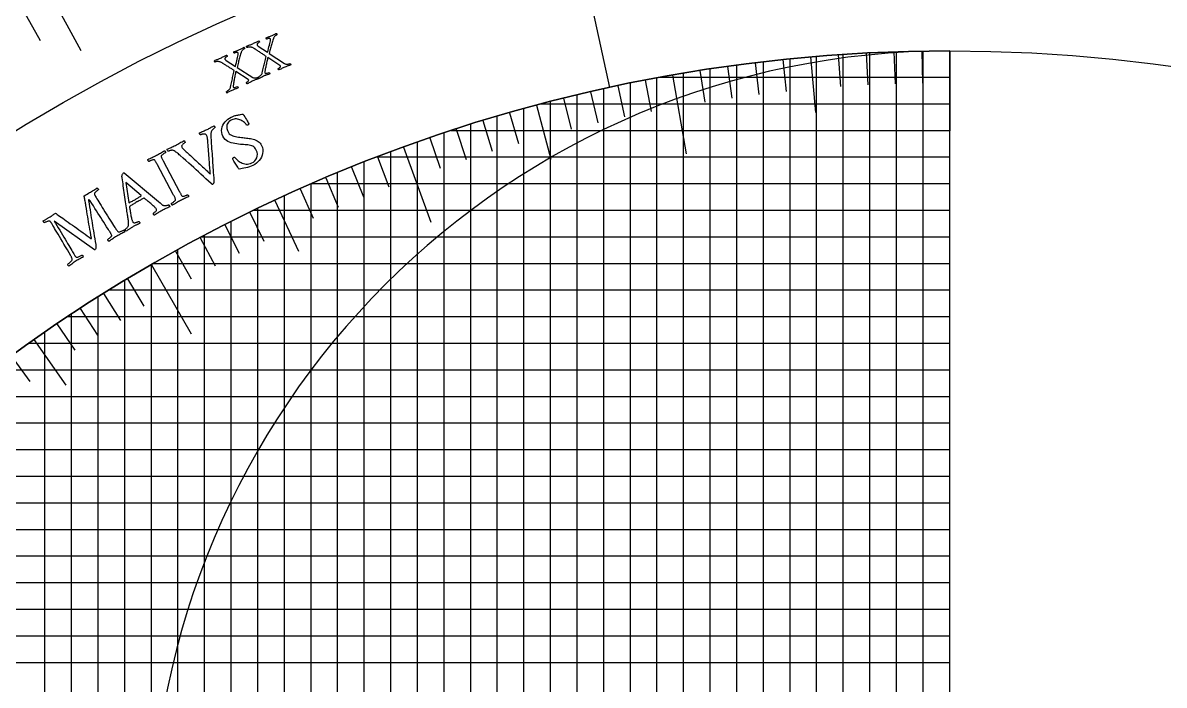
# Model space of a CAD drawing. Header units: millimetres. Extents: x -93 to 93, y -93 to 104.
# Drawn here: x -36.25 to 8.39, y 37.62 to 63.54 of the extents above; entities that cross this region are included whole.
import ezdxf

# ---------------------------------------------------------------- set-up
doc = ezdxf.new("R2010")
doc.units = ezdxf.units.MM
for name, color, linetype in [('ENGRAVE', 7, 'Continuous'), ('ENGRAVE_FINE', 8, 'Continuous'), ('TEXT', 5, 'Continuous')]:
    doc.layers.add(name, color=color, linetype=linetype)

msp = doc.modelspace()

# ---------------------------------------------------------------- linework, layer by layer
at = {"layer": 'ENGRAVE'}
for points in [[(-15.6676, 71.8491), (-13.3027, 61.0039)], [(-35.1422, 64.5971), (-33.9752, 62.452)], [(-5.4418, 62.1999), (-5.2513, 60.0229)], [(-5.2031, 0), (-5.2031, 62.2203)], [(0, -62.4375), (0, 62.4375)], [(0, 0), (0, 62.4375)], [(0, 62.4375), (0, 59.3156)], [(-10.8422, 61.4889), (-10.3001, 58.4145)], [(-10.4063, 0), (-10.4063, 61.5642)], [(-16.16, 60.31), (-15.5944, 58.1991)], [(-15.6094, 0), (-15.6094, 60.4548)], [(-21.3549, 58.6721), (-20.2871, 55.7385)], [(-20.8125, 0), (-20.8125, 58.8666)], [(0, 57.2344), (-24.9533, 57.2344)], [(-26.0156, 0), (-26.0156, 56.7594)], [(-26.3872, 56.5876), (-25.4637, 54.607)], [(-31.2188, 0), (-31.2188, 54.0725)], [(-31.2188, 54.0725), (-29.6578, 51.3688)], [(0, 52.0313), (-34.5136, 52.0313)], [(-35.8127, 51.1458), (-34.5592, 49.3557)], [(0, 46.8281), (-41.2985, 46.8281)], [(0, 41.625), (-46.5382, 41.625)]]:
    msp.add_lwpolyline(points, dxfattribs=at)
for radius in [90.65, 90.65, 88.2219, 83.7125, 83.7125, 80.1513, 73.5375, 73.5375, 69.6525, 62.4375, 62.4375]:
    msp.add_circle((0, 0), radius, dxfattribs=at)
for centre, radius, end in [((0, 0), 62.4375, 180), ((0, 31.2188), 31.2188, 270)]:
    msp.add_arc(centre, radius, 90, end, dxfattribs=at)
at = {"layer": 'ENGRAVE_FINE'}
for points in [[(-36.2169, 64.0008), (-35.5609, 62.8415)], [(-6.5265, 62.0955), (-6.396, 60.8536)], [(-6.2438, 0), (-6.2438, 62.1245)], [(-4.3554, 62.2854), (-4.2683, 61.0397)], [(-4.1625, 0), (-4.1625, 62.2986)], [(-3.2677, 62.3519), (-3.2024, 61.1049)], [(-3.1219, 0), (-3.1219, 62.3594)], [(-2.179, 62.3995), (-2.1355, 61.1515)], [(-2.0813, 0), (-2.0813, 62.4028)], [(-1.0897, 62.428), (-1.0679, 61.1794)], [(-1.0406, 0), (-1.0406, 62.4288)], [(-9.7674, 61.6688), (-9.572, 60.4354)], [(-9.3656, 0), (-9.3656, 61.7311)], [(-8.6896, 61.8299), (-8.5158, 60.5933)], [(-8.325, 0), (-8.325, 61.88)], [(-7.6092, 61.9721), (-7.457, 60.7327)], [(-7.2844, 0), (-7.2844, 62.0111)], [(-12.4875, 0), (-12.4875, 61.176)], [(-11.9136, 61.2903), (-11.6754, 60.0645)], [(-11.4469, 0), (-11.4469, 61.3792)], [(0, 61.3969), (-11.3519, 61.3969)], [(-14.5688, 0), (-14.5688, 60.714)], [(-14.0454, 60.8372), (-13.7645, 59.6205)], [(-13.5281, 0), (-13.5281, 60.9543)], [(-12.9815, 61.0731), (-12.7219, 59.8516)], [(0, 60.3563), (-15.9864, 60.3563)], [(-15.105, 60.5828), (-14.8029, 59.3712)], [(-17.6906, 0), (-17.6906, 59.8789)], [(-17.2101, 60.0188), (-16.8659, 58.8184)], [(-16.65, 0), (-16.65, 60.1766)], [(-19.2942, 59.3816), (-18.9084, 58.194)], [(-18.7313, 0), (-18.7313, 59.5616)], [(-18.255, 59.7093), (-17.8899, 58.5151)], [(-20.3277, 59.0358), (-19.9211, 57.8551)], [(-19.7719, 0), (-19.7719, 59.2243)], [(0, 59.3156), (-19.4961, 59.3156)], [(-21.8531, 0), (-21.8531, 58.4883)], [(-22.8938, 0), (-22.8938, 58.0889)], [(0, 58.275), (-22.4157, 58.275)], [(-22.3756, 58.2904), (-21.9281, 57.1246)], [(-23.9344, 0), (-23.9344, 57.6679)], [(-23.3895, 57.891), (-22.9217, 56.7332)], [(-24.975, 0), (-24.975, 57.2249)], [(-24.3963, 57.474), (-23.9083, 56.3245)], [(-25.3956, 57.0395), (-24.8877, 55.8987)], [(-27.0563, 0), (-27.0563, 56.2708)], [(-27.3708, 56.1185), (-26.8234, 54.9961)], [(0, 56.1938), (-27.2159, 56.1938)], [(-28.346, 55.6322), (-27.7791, 54.5196)], [(-28.0969, 0), (-28.0969, 55.7585)], [(-29.3126, 55.129), (-28.7264, 54.0265)], [(0, 55.1531), (-29.2673, 55.1531)], [(-29.1375, 0), (-29.1375, 55.2218)], [(-30.2703, 54.6091), (-29.6649, 53.5169)], [(-30.1781, 0), (-30.1781, 54.6601)], [(0, 54.1125), (-31.1493, 54.1125)], [(-32.2594, 0), (-32.2594, 53.4582)], [(-32.1577, 53.5194), (-31.5145, 52.449)], [(-33.3, 0), (-33.3, 52.8162)], [(-33.0868, 52.95), (-32.4251, 51.891)], [(0, 53.0719), (-32.891, 53.0719)], [(-34.0059, 52.3645), (-33.3258, 51.3172)], [(-34.3406, 0), (-34.3406, 52.1456)], [(-35.3813, 0), (-35.3813, 51.4452)], [(-34.9146, 51.763), (-34.2163, 50.7278)], [(0, 50.9906), (-36.0333, 50.9906)], [(-36.6998, 50.513), (-35.9658, 49.5027)], [(0, 49.95), (-37.4625, 49.95)], [(0, 48.9094), (-38.8113, 48.9094)], [(0, 47.8688), (-40.0877, 47.8688)], [(0, 45.7875), (-42.4493, 45.7875)], [(0, 44.7469), (-43.5449, 44.7469)], [(0, 43.7063), (-44.5893, 43.7063)], [(0, 42.6656), (-45.586, 42.6656)], [(0, 40.5844), (-47.4484, 40.5844)], [(0, 39.5438), (-48.3191, 39.5438)], [(0, 38.5031), (-49.1523, 38.5031)]]:
    msp.add_lwpolyline(points, dxfattribs=at)
at = {"layer": 'TEXT'}
for points in [[(-27.2532, 62.7197), (-27.2191, 62.7348), (-27.1865, 62.7495), (-27.1555, 62.764), (-27.1262, 62.7782), (-27.0977, 62.7921), (-27.0695, 62.8058), (-27.0414, 62.8192), (-27.0135, 62.8324), (-27.0097, 62.8284), (-27.0056, 62.8222), (-27.0012, 62.8139), (-26.9964, 62.8034), (-26.9926, 62.7931), (-26.9909, 62.7853), (-26.9915, 62.7799), (-26.9943, 62.777), (-27.0018, 62.7734), (-27.0108, 62.7685), (-27.0212, 62.7623), (-27.033, 62.7547), (-27.0452, 62.746), (-27.0564, 62.7367), (-27.0667, 62.7265), (-27.0761, 62.7156), (-27.0833, 62.7042), (-27.0869, 62.6925), (-27.0869, 62.6805), (-27.0833, 62.6682), (-27.0769, 62.6574), (-27.0669, 62.6462), (-27.0532, 62.6346), (-27.036, 62.6226), (-26.6737, 62.3827), (-26.6555, 62.4565), (-26.6375, 62.5282), (-26.6196, 62.5978), (-26.6019, 62.6653), (-26.5858, 62.7279), (-26.5726, 62.7827), (-26.5624, 62.8296), (-26.5551, 62.8688), (-26.5545, 62.8748), (-26.5546, 62.8804), (-26.5552, 62.8858), (-26.5564, 62.891), (-26.5578, 62.8955), (-26.559, 62.899), (-26.5598, 62.9015), (-26.5603, 62.9029), (-26.5647, 62.9093), (-26.5723, 62.9149), (-26.5829, 62.9197), (-26.5967, 62.9238), (-26.6152, 62.925), (-26.6397, 62.9209), (-26.6705, 62.9117), (-26.7073, 62.8974), (-26.7109, 62.8985), (-26.7149, 62.9024), (-26.7194, 62.9091), (-26.7244, 62.9185), (-26.7289, 62.9287), (-26.7322, 62.9376), (-26.7342, 62.9452), (-26.7349, 62.9515), (-26.7066, 62.9613), (-26.68, 62.9705), (-26.655, 62.9792), (-26.6316, 62.9873), (-26.6086, 62.9956), (-26.5846, 63.0046), (-26.5597, 63.0145), (-26.5338, 63.0252), (-26.4983, 63.0404), (-26.4659, 63.0549), (-26.4366, 63.0686), (-26.4104, 63.0815), (-26.3869, 63.0935), (-26.3654, 63.1043), (-26.346, 63.1139), (-26.3288, 63.1224), (-26.3251, 63.1186), (-26.3212, 63.1131), (-26.317, 63.1061), (-26.3126, 63.0975), (-26.3091, 63.0884), (-26.3073, 63.0799), (-26.3074, 63.0721), (-26.3094, 63.0649), (-26.3146, 63.0624), (-26.3223, 63.0581), (-26.3326, 63.052), (-26.3454, 63.0442), (-26.3596, 63.0346), (-26.3739, 63.0232), (-26.3884, 63.0101), (-26.4029, 62.9952), (-26.4167, 62.9786), (-26.4287, 62.9603), (-26.4391, 62.9403), (-26.4477, 62.9187), (-26.4649, 62.8621), (-26.481, 62.8094), (-26.496, 62.7606), (-26.5099, 62.7156), (-26.5229, 62.6726), (-26.5355, 62.6294), (-26.5475, 62.5861), (-26.5591, 62.5428), (-26.5708, 62.4974), (-26.5833, 62.448), (-26.5966, 62.3945), (-26.6108, 62.3369), (-26.0067, 61.9394), (-25.9836, 61.927), (-25.9581, 61.919), (-25.9302, 61.9154), (-25.9, 61.9162), (-25.8696, 61.92), (-25.8413, 61.9254), (-25.8152, 61.9325), (-25.7911, 61.9413), (-25.7867, 61.9376), (-25.7824, 61.9319), (-25.7782, 61.9241), (-25.7742, 61.9144), (-25.7708, 61.9046), (-25.7684, 61.897), (-25.767, 61.8915), (-25.7667, 61.8881), (-25.7943, 61.8788), (-25.8199, 61.8701), (-25.8436, 61.8622), (-25.8653, 61.8549), (-25.887, 61.8473), (-25.9108, 61.8384), (-25.9365, 61.8282), (-25.9642, 61.8168), (-26.0021, 61.8007), (-26.0374, 61.7852), (-26.0699, 61.7704), (-26.0998, 61.7563), (-26.1296, 61.7419), (-26.1619, 61.7263), (-26.1966, 61.7096), (-26.2337, 61.6916), (-26.2391, 61.695), (-26.2443, 61.7007), (-26.2494, 61.7087), (-26.2544, 61.7191), (-26.2582, 61.7294), (-26.2599, 61.7372), (-26.2593, 61.7425), (-26.2566, 61.7454), (-26.2501, 61.7486), (-26.2421, 61.7532), (-26.2327, 61.7594), (-26.2217, 61.767), (-26.2104, 61.7757), (-26.1998, 61.7851), (-26.1899, 61.7952), (-26.1807, 61.806), (-26.1734, 61.8168), (-26.1692, 61.827), (-26.1682, 61.8366), (-26.1703, 61.8455), (-26.1714, 61.8476), (-26.173, 61.8498), (-26.1751, 61.8522), (-26.1777, 61.8549), (-26.1805, 61.8574), (-26.1833, 61.8596), (-26.1861, 61.8613), (-26.1888, 61.8626), (-26.6634, 62.1826), (-26.6727, 62.1447), (-26.6822, 62.1049), (-26.6918, 62.0632), (-26.7016, 62.0196), (-26.7113, 61.9753), (-26.7208, 61.9314), (-26.73, 61.8881), (-26.739, 61.8453), (-26.7475, 61.8041), (-26.7551, 61.7656), (-26.7618, 61.7296), (-26.7677, 61.6964), (-26.7726, 61.6669), (-26.7766, 61.6424), (-26.7796, 61.6229), (-26.7816, 61.6083), (-26.7818, 61.6057), (-26.7819, 61.6025), (-26.7821, 61.5987), (-26.7824, 61.5943), (-26.7823, 61.5897), (-26.7817, 61.5849), (-26.7805, 61.5802), (-26.7787, 61.5754), (-26.773, 61.5679), (-26.7634, 61.5624), (-26.7499, 61.5591), (-26.7325, 61.5579), (-26.7107, 61.5599), (-26.684, 61.5662), (-26.6523, 61.5767), (-26.6157, 61.5915), (-26.6111, 61.5879), (-26.6064, 61.5824), (-26.6016, 61.575), (-26.5966, 61.5656), (-26.5923, 61.5562), (-26.5896, 61.5487), (-26.5884, 61.5431), (-26.5887, 61.5394), (-26.6153, 61.5301), (-26.6422, 61.5205), (-26.6692, 61.5108), (-26.6964, 61.5007), (-26.7235, 61.4905), (-26.7502, 61.4799), (-26.7765, 61.4691), (-26.8024, 61.458), (-26.8372, 61.4426), (-26.8691, 61.428), (-26.8984, 61.4142), (-26.9248, 61.4011), (-26.9501, 61.3882), (-26.9757, 61.375), (-27.0018, 61.3615), (-27.0283, 61.3476), (-27.0322, 61.3524), (-27.0358, 61.3588), (-27.0392, 61.367), (-27.0423, 61.3768), (-27.0449, 61.3864), (-27.0468, 61.394), (-27.0478, 61.3994), (-27.0481, 61.4028), (-27.0425, 61.4058), (-27.0334, 61.4113), (-27.0207, 61.4194), (-27.0044, 61.43), (-26.9864, 61.4428), (-26.9682, 61.4573), (-26.9499, 61.4736), (-26.9316, 61.4916), (-26.9148, 61.5109), (-26.9013, 61.5308), (-26.8911, 61.5514), (-26.8842, 61.5728), (-26.8693, 61.6328), (-26.8553, 61.6902), (-26.842, 61.7449), (-26.8295, 61.797), (-26.8175, 61.8478), (-26.8057, 61.8987), (-26.7939, 61.9497), (-26.7823, 62.0007), (-26.7704, 62.0528), (-26.7578, 62.1071), (-26.7445, 62.1635), (-26.7305, 62.222), (-26.7497, 62.2354), (-26.7714, 62.2502), (-26.7956, 62.2663), (-26.8222, 62.2838), (-26.8503, 62.3022), (-26.8789, 62.321), (-26.908, 62.3404), (-26.9376, 62.3602), (-26.967, 62.3799), (-26.9956, 62.3989), (-27.0232, 62.4171), (-27.05, 62.4345), (-27.0752, 62.4508), (-27.0979, 62.4655), (-27.1183, 62.4787), (-27.1363, 62.4904), (-27.151, 62.4999), (-27.1616, 62.5068), (-27.1679, 62.5109), (-27.17, 62.5122), (-27.1955, 62.5291), (-27.2196, 62.5436), (-27.2422, 62.5555), (-27.2632, 62.565), (-27.284, 62.5726), (-27.3059, 62.5789), (-27.3288, 62.5839), (-27.3527, 62.5875), (-27.3688, 62.589), (-27.3853, 62.5889), (-27.4022, 62.5874), (-27.4195, 62.5845), (-27.4358, 62.5808), (-27.45, 62.5771), (-27.462, 62.5733), (-27.4718, 62.5695), (-27.4759, 62.5695), (-27.4802, 62.5727), (-27.4848, 62.5792), (-27.4897, 62.5891), (-27.4938, 62.5998), (-27.4961, 62.6091), (-27.4966, 62.6168), (-27.4953, 62.6231), (-27.4613, 62.6368), (-27.4297, 62.6493), (-27.4005, 62.6606), (-27.3739, 62.6706), (-27.3473, 62.6807), (-27.3184, 62.6922), (-27.287, 62.7052), (-27.2532, 62.7197)], [(-28.5142, 62.1566), (-28.4804, 62.1723), (-28.4481, 62.1877), (-28.4175, 62.2028), (-28.3884, 62.2176), (-28.3603, 62.2321), (-28.3323, 62.2463), (-28.3045, 62.2603), (-28.2768, 62.2741), (-28.273, 62.2701), (-28.2688, 62.264), (-28.2641, 62.2558), (-28.2592, 62.2454), (-28.2551, 62.2352), (-28.2533, 62.2274), (-28.2538, 62.2221), (-28.2565, 62.2191), (-28.264, 62.2154), (-28.2728, 62.2103), (-28.2831, 62.2038), (-28.2948, 62.196), (-28.3068, 62.1871), (-28.3178, 62.1775), (-28.3279, 62.1671), (-28.3371, 62.1561), (-28.344, 62.1445), (-28.3474, 62.1327), (-28.3471, 62.1207), (-28.3433, 62.1085), (-28.3367, 62.0978), (-28.3265, 62.0869), (-28.3126, 62.0755), (-28.2951, 62.0639), (-27.9281, 61.8313), (-27.9113, 61.9055), (-27.8948, 61.9775), (-27.8783, 62.0475), (-27.862, 62.1153), (-27.8471, 62.1782), (-27.835, 62.2332), (-27.8257, 62.2804), (-27.8193, 62.3198), (-27.8188, 62.3257), (-27.819, 62.3313), (-27.8197, 62.3367), (-27.8211, 62.3419), (-27.8225, 62.3463), (-27.8237, 62.3498), (-27.8246, 62.3523), (-27.8252, 62.3537), (-27.8297, 62.36), (-27.8374, 62.3654), (-27.8481, 62.3701), (-27.862, 62.3739), (-27.8804, 62.3747), (-27.9049, 62.3701), (-27.9355, 62.3603), (-27.9721, 62.3452), (-27.9756, 62.3463), (-27.9797, 62.3501), (-27.9844, 62.3567), (-27.9895, 62.366), (-27.9943, 62.3761), (-27.9977, 62.3849), (-27.9999, 62.3925), (-28.0007, 62.3988), (-27.9726, 62.4091), (-27.9462, 62.4189), (-27.9214, 62.4281), (-27.8982, 62.4367), (-27.8753, 62.4454), (-27.8515, 62.4549), (-27.8268, 62.4653), (-27.8011, 62.4765), (-27.7659, 62.4924), (-27.7338, 62.5076), (-27.7048, 62.5218), (-27.6789, 62.5353), (-27.6556, 62.5478), (-27.6344, 62.559), (-27.6152, 62.569), (-27.5981, 62.5779), (-27.5944, 62.5741), (-27.5903, 62.5687), (-27.586, 62.5618), (-27.5815, 62.5532), (-27.5777, 62.5442), (-27.5758, 62.5358), (-27.5757, 62.5279), (-27.5775, 62.5207), (-27.5827, 62.5181), (-27.5903, 62.5137), (-27.6005, 62.5074), (-27.6132, 62.4993), (-27.6272, 62.4894), (-27.6413, 62.4777), (-27.6554, 62.4643), (-27.6697, 62.4492), (-27.6831, 62.4323), (-27.6948, 62.4138), (-27.7047, 62.3936), (-27.7129, 62.3717), (-27.729, 62.3149), (-27.744, 62.2619), (-27.758, 62.2127), (-27.771, 62.1675), (-27.7831, 62.1242), (-27.7948, 62.0808), (-27.806, 62.0373), (-27.8167, 61.9937), (-27.8274, 61.9481), (-27.839, 61.8984), (-27.8512, 61.8446), (-27.8642, 61.7868), (-27.2522, 61.4016), (-27.2289, 61.3897), (-27.2032, 61.3822), (-27.1753, 61.3792), (-27.1451, 61.3805), (-27.1148, 61.3849), (-27.0866, 61.391), (-27.0606, 61.3986), (-27.0367, 61.4078), (-27.0322, 61.4042), (-27.0278, 61.3986), (-27.0235, 61.3909), (-27.0193, 61.3812), (-27.0157, 61.3716), (-27.0131, 61.364), (-27.0116, 61.3585), (-27.0112, 61.3551), (-27.0386, 61.3453), (-27.0641, 61.3361), (-27.0876, 61.3277), (-27.1092, 61.3199), (-27.1307, 61.3119), (-27.1543, 61.3025), (-27.1798, 61.2919), (-27.2073, 61.2799), (-27.2448, 61.263), (-27.2798, 61.2468), (-27.312, 61.2313), (-27.3416, 61.2166), (-27.3711, 61.2016), (-27.403, 61.1854), (-27.4374, 61.168), (-27.4741, 61.1492), (-27.4796, 61.1525), (-27.485, 61.1581), (-27.4902, 61.166), (-27.4954, 61.1763), (-27.4994, 61.1865), (-27.5012, 61.1943), (-27.5008, 61.1997), (-27.4981, 61.2026), (-27.4917, 61.2059), (-27.4838, 61.2107), (-27.4745, 61.2171), (-27.4637, 61.2249), (-27.4526, 61.2338), (-27.4421, 61.2434), (-27.4324, 61.2537), (-27.4234, 61.2647), (-27.4164, 61.2756), (-27.4124, 61.2859), (-27.4116, 61.2955), (-27.4139, 61.3044), (-27.415, 61.3064), (-27.4166, 61.3086), (-27.4188, 61.311), (-27.4214, 61.3136), (-27.4243, 61.3161), (-27.4272, 61.3182), (-27.43, 61.3199), (-27.4328, 61.3212), (-27.9137, 61.6315), (-27.9222, 61.5934), (-27.9309, 61.5535), (-27.9397, 61.5116), (-27.9486, 61.4677), (-27.9574, 61.4232), (-27.966, 61.3792), (-27.9744, 61.3357), (-27.9825, 61.2927), (-27.9901, 61.2514), (-27.9969, 61.2127), (-28.0029, 61.1766), (-28.0081, 61.1432), (-28.0125, 61.1137), (-28.016, 61.0891), (-28.0186, 61.0695), (-28.0203, 61.0549), (-28.0204, 61.0523), (-28.0205, 61.0491), (-28.0206, 61.0453), (-28.0208, 61.0409), (-28.0206, 61.0362), (-28.0199, 61.0316), (-28.0186, 61.0268), (-28.0167, 61.0221), (-28.0108, 61.0147), (-28.0011, 61.0094), (-27.9876, 61.0064), (-27.9702, 61.0055), (-27.9484, 61.0079), (-27.9218, 61.0147), (-27.8904, 61.0259), (-27.854, 61.0414), (-27.8494, 61.0379), (-27.8446, 61.0325), (-27.8396, 61.0252), (-27.8344, 61.0159), (-27.83, 61.0066), (-27.8271, 60.9992), (-27.8258, 60.9936), (-27.826, 60.9899), (-27.8525, 60.9801), (-27.8791, 60.97), (-27.9059, 60.9597), (-27.9329, 60.9491), (-27.9598, 60.9383), (-27.9863, 60.9272), (-28.0123, 60.9159), (-28.038, 60.9043), (-28.0725, 60.8882), (-28.1042, 60.8729), (-28.1331, 60.8585), (-28.1593, 60.8448), (-28.1842, 60.8315), (-28.2096, 60.8178), (-28.2355, 60.8037), (-28.2617, 60.7893), (-28.2656, 60.794), (-28.2694, 60.8004), (-28.2729, 60.8084), (-28.2763, 60.8182), (-28.2791, 60.8278), (-28.281, 60.8353), (-28.2822, 60.8407), (-28.2826, 60.8441), (-28.277, 60.8471), (-28.268, 60.8528), (-28.2555, 60.8612), (-28.2395, 60.8721), (-28.2216, 60.8853), (-28.2038, 60.9002), (-28.1858, 60.9168), (-28.1679, 60.9352), (-28.1515, 60.9548), (-28.1384, 60.975), (-28.1286, 60.9958), (-28.1221, 61.0173), (-28.1085, 61.0776), (-28.0956, 61.1353), (-28.0834, 61.1903), (-28.072, 61.2426), (-28.061, 61.2937), (-28.0502, 61.3448), (-28.0395, 61.396), (-28.0289, 61.4472), (-28.018, 61.4996), (-28.0065, 61.5541), (-27.9944, 61.6107), (-27.9816, 61.6695), (-28.0011, 61.6825), (-28.0231, 61.6969), (-28.0475, 61.7125), (-28.0745, 61.7294), (-28.1029, 61.7472), (-28.1319, 61.7655), (-28.1614, 61.7843), (-28.1914, 61.8035), (-28.2212, 61.8226), (-28.2502, 61.841), (-28.2782, 61.8586), (-28.3053, 61.8755), (-28.3308, 61.8913), (-28.3538, 61.9055), (-28.3745, 61.9183), (-28.3927, 61.9297), (-28.4076, 61.9389), (-28.4183, 61.9455), (-28.4247, 61.9495), (-28.4268, 61.9508), (-28.4527, 61.9672), (-28.4771, 61.9812), (-28.4999, 61.9927), (-28.5211, 62.0017), (-28.5421, 62.0089), (-28.5641, 62.0147), (-28.587, 62.0192), (-28.611, 62.0224), (-28.6271, 62.0235), (-28.6437, 62.0231), (-28.6605, 62.0213), (-28.6777, 62.018), (-28.694, 62.014), (-28.7081, 62.01), (-28.72, 62.006), (-28.7298, 62.002), (-28.7338, 62.0019), (-28.7382, 62.005), (-28.7429, 62.0115), (-28.748, 62.0212), (-28.7524, 62.0318), (-28.7549, 62.041), (-28.7555, 62.0488), (-28.7544, 62.0551), (-28.7206, 62.0695), (-28.6892, 62.0826), (-28.6603, 62.0945), (-28.6339, 62.105), (-28.6075, 62.1156), (-28.5788, 62.1278), (-28.5477, 62.1414), (-28.5142, 62.1566)], [(-28.0954, 59.8443), (-28.0521, 59.8639), (-28.012, 59.8804), (-27.9751, 59.8939), (-27.9414, 59.9043), (-27.9089, 59.9128), (-27.8757, 59.9207), (-27.8417, 59.9277), (-27.8069, 59.934), (-27.7696, 59.9405), (-27.7282, 59.948), (-27.6827, 59.9566), (-27.6331, 59.9661), (-27.5997, 59.9154), (-27.5668, 59.8634), (-27.5345, 59.81), (-27.5026, 59.7554), (-27.4732, 59.7035), (-27.448, 59.6585), (-27.427, 59.6204), (-27.4104, 59.5892), (-27.4075, 59.5824), (-27.4083, 59.5751), (-27.4127, 59.5671), (-27.4208, 59.5585), (-27.4303, 59.5504), (-27.4392, 59.5436), (-27.4474, 59.5382), (-27.455, 59.5341), (-27.4649, 59.5304), (-27.4743, 59.5287), (-27.4834, 59.5288), (-27.492, 59.5309), (-27.5086, 59.5555), (-27.5291, 59.581), (-27.5535, 59.6073), (-27.5818, 59.6343), (-27.6133, 59.6608), (-27.6471, 59.6852), (-27.6833, 59.7077), (-27.7219, 59.7282), (-27.7624, 59.7458), (-27.8042, 59.7595), (-27.8474, 59.7694), (-27.8918, 59.7753), (-27.9369, 59.7762), (-27.9819, 59.7708), (-28.0269, 59.7592), (-28.0718, 59.7412), (-28.1252, 59.7124), (-28.1695, 59.6804), (-28.2049, 59.6453), (-28.2312, 59.6071), (-28.25, 59.567), (-28.2627, 59.5263), (-28.2694, 59.485), (-28.27, 59.443), (-28.2658, 59.4019), (-28.2583, 59.3628), (-28.2472, 59.3257), (-28.2328, 59.2907), (-28.2039, 59.2396), (-28.1699, 59.1966), (-28.1308, 59.1617), (-28.0865, 59.1348), (-28.0382, 59.1139), (-27.987, 59.097), (-27.9329, 59.0841), (-27.8759, 59.075), (-27.8173, 59.0678), (-27.7584, 59.0603), (-27.6991, 59.0524), (-27.6395, 59.0442), (-27.5941, 59.0388), (-27.5464, 59.0332), (-27.4964, 59.0274), (-27.4442, 59.0212), (-27.3909, 59.014), (-27.3377, 59.0051), (-27.2845, 58.9943), (-27.2314, 58.9817), (-27.1797, 58.9662), (-27.1304, 58.9467), (-27.0837, 58.9233), (-27.0396, 58.8958), (-26.9991, 58.8637), (-26.9636, 58.826), (-26.9328, 58.7829), (-26.9069, 58.7344), (-26.8786, 58.6587), (-26.8628, 58.5827), (-26.8594, 58.5064), (-26.8685, 58.4297), (-26.8881, 58.3547), (-26.9167, 58.2833), (-26.9541, 58.2155), (-27.0003, 58.1513), (-27.0538, 58.0925), (-27.1128, 58.0406), (-27.1774, 57.9958), (-27.2476, 57.958), (-27.3167, 57.9278), (-27.3863, 57.9021), (-27.4566, 57.8807), (-27.5275, 57.8637), (-27.5967, 57.849), (-27.6619, 57.8344), (-27.723, 57.8198), (-27.7802, 57.8054), (-27.8084, 57.8431), (-27.8367, 57.8825), (-27.8652, 57.9236), (-27.8939, 57.9663), (-27.9216, 58.0086), (-27.9472, 58.0484), (-27.9708, 58.0857), (-27.9924, 58.1206), (-28.0108, 58.151), (-28.0252, 58.1752), (-28.0354, 58.1931), (-28.0416, 58.2047), (-28.0375, 58.215), (-28.0327, 58.225), (-28.0271, 58.2348), (-28.0207, 58.2443), (-28.0135, 58.2531), (-28.0055, 58.2607), (-27.9968, 58.2672), (-27.9873, 58.2725), (-27.9751, 58.2764), (-27.9638, 58.276), (-27.9534, 58.2711), (-27.944, 58.262), (-27.9283, 58.2429), (-27.9085, 58.2213), (-27.8846, 58.197), (-27.8567, 58.1701), (-27.825, 58.1424), (-27.7899, 58.1156), (-27.7514, 58.0899), (-27.7096, 58.065), (-27.6648, 58.0431), (-27.6176, 58.026), (-27.568, 58.0137), (-27.516, 58.0062), (-27.4617, 58.0054), (-27.4053, 58.0131), (-27.3467, 58.0294), (-27.2859, 58.0542), (-27.2245, 58.0898), (-27.1725, 58.1346), (-27.1299, 58.1885), (-27.0967, 58.2517), (-27.0763, 58.321), (-27.0725, 58.3937), (-27.0851, 58.4698), (-27.1144, 58.5491), (-27.1432, 58.6027), (-27.1756, 58.6468), (-27.2116, 58.6815), (-27.2513, 58.7067), (-27.2942, 58.7252), (-27.3401, 58.7397), (-27.389, 58.7502), (-27.4408, 58.7567), (-27.495, 58.7612), (-27.5512, 58.7655), (-27.6094, 58.7698), (-27.6695, 58.774), (-27.7377, 58.7809), (-27.8076, 58.789), (-27.8791, 58.7981), (-27.9524, 58.8083), (-28.0251, 58.8217), (-28.095, 58.8406), (-28.1621, 58.8648), (-28.2264, 58.8945), (-28.2856, 58.9315), (-28.3374, 58.9776), (-28.3818, 59.033), (-28.4188, 59.0975), (-28.448, 59.1709), (-28.4651, 59.2443), (-28.4699, 59.3177), (-28.4626, 59.391), (-28.4446, 59.4627), (-28.4176, 59.5311), (-28.3816, 59.5961), (-28.3366, 59.6577), (-28.2844, 59.7143), (-28.2268, 59.7643), (-28.1638, 59.8076), (-28.0954, 59.8443)], [(-30.2768, 58.7426), (-30.2318, 58.7662), (-30.1877, 58.7898), (-30.1445, 58.8136), (-30.1024, 58.8375), (-30.0608, 58.8613), (-30.0195, 58.8847), (-29.9784, 58.9077), (-29.9376, 58.9303), (-29.9317, 58.9246), (-29.9253, 58.9159), (-29.9185, 58.9041), (-29.9113, 58.8892), (-29.9052, 58.8744), (-29.9019, 58.8628), (-29.9013, 58.8544), (-29.9035, 58.8492), (-29.9109, 58.8449), (-29.9215, 58.8379), (-29.9355, 58.828), (-29.9527, 58.8154), (-29.971, 58.8008), (-29.988, 58.7851), (-30.0037, 58.7683), (-30.0182, 58.7503), (-30.0291, 58.7317), (-30.034, 58.7128), (-30.033, 58.6936), (-30.026, 58.6742), (-30.0083, 58.6476), (-29.9782, 58.6124), (-29.9357, 58.5686), (-29.8808, 58.5162), (-29.8515, 58.4893), (-29.8177, 58.4583), (-29.7794, 58.4232), (-29.7366, 58.384), (-29.6905, 58.3417), (-29.6421, 58.2972), (-29.5916, 58.2505), (-29.539, 58.2015), (-29.4851, 58.1516), (-29.4312, 58.1016), (-29.3771, 58.0518), (-29.3229, 58.0019), (-29.2698, 57.9531), (-29.219, 57.9061), (-29.1705, 57.861), (-29.1244, 57.8179), (-29.0815, 57.7775), (-29.0427, 57.741), (-29.0081, 57.7083), (-28.9776, 57.6795), (-28.9524, 57.6557), (-28.9336, 57.638), (-28.9212, 57.6266), (-28.9152, 57.6214), (-28.9157, 57.6331), (-28.9169, 57.6543), (-28.9189, 57.685), (-28.9217, 57.7251), (-28.9252, 57.7729), (-28.9293, 57.8268), (-28.934, 57.8867), (-28.9393, 57.9528), (-28.9449, 58.0236), (-28.9507, 58.098), (-28.9567, 58.1761), (-28.9629, 58.2577), (-28.9692, 58.3415), (-28.9755, 58.4259), (-28.9819, 58.511), (-28.9882, 58.5967), (-28.9944, 58.6814), (-29.0004, 58.7637), (-29.0061, 58.8433), (-29.0117, 58.9205), (-29.014, 58.9495), (-29.0173, 58.9788), (-29.0217, 59.0085), (-29.0272, 59.0386), (-29.0335, 59.0673), (-29.0406, 59.0931), (-29.0485, 59.1158), (-29.0571, 59.1356), (-29.0699, 59.1555), (-29.0861, 59.1702), (-29.1058, 59.1797), (-29.129, 59.184), (-29.1538, 59.1847), (-29.1785, 59.1832), (-29.203, 59.1797), (-29.2274, 59.174), (-29.2497, 59.1675), (-29.2681, 59.1617), (-29.2826, 59.1565), (-29.2932, 59.1519), (-29.3004, 59.1539), (-29.3079, 59.1599), (-29.3155, 59.17), (-29.3234, 59.1841), (-29.33, 59.1993), (-29.3339, 59.2126), (-29.3351, 59.2239), (-29.3335, 59.2333), (-29.2945, 59.2507), (-29.2566, 59.2674), (-29.2196, 59.2834), (-29.1836, 59.2986), (-29.1476, 59.314), (-29.1109, 59.3304), (-29.0733, 59.3478), (-29.0349, 59.3663), (-29.0035, 59.3817), (-28.9757, 59.3957), (-28.9514, 59.4081), (-28.9305, 59.419), (-28.9115, 59.4292), (-28.8928, 59.4395), (-28.8744, 59.4499), (-28.8562, 59.4603), (-28.8371, 59.4713), (-28.8158, 59.4834), (-28.7924, 59.4965), (-28.7667, 59.5106), (-28.761, 59.5047), (-28.7549, 59.4954), (-28.7486, 59.4828), (-28.742, 59.4669), (-28.7365, 59.4513), (-28.7334, 59.4398), (-28.7326, 59.4323), (-28.7343, 59.4289), (-28.7453, 59.4225), (-28.761, 59.4116), (-28.7815, 59.3962), (-28.8066, 59.3764), (-28.8318, 59.3533), (-28.8521, 59.3282), (-28.8676, 59.3011), (-28.8784, 59.2719), (-28.8837, 59.2474), (-28.8874, 59.2147), (-28.8896, 59.1739), (-28.8902, 59.1249), (-28.8896, 59.0726), (-28.8881, 59.0218), (-28.8857, 58.9724), (-28.8826, 58.9246), (-28.875, 58.8138), (-28.8676, 58.7077), (-28.8604, 58.6063), (-28.8534, 58.5095), (-28.8466, 58.4159), (-28.84, 58.3239), (-28.8338, 58.2335), (-28.8277, 58.1447), (-28.8217, 58.0559), (-28.8154, 57.9654), (-28.8089, 57.8733), (-28.8021, 57.7796), (-28.7951, 57.6824), (-28.788, 57.58), (-28.7808, 57.4724), (-28.7734, 57.3596), (-28.7725, 57.3294), (-28.7742, 57.3031), (-28.7785, 57.2808), (-28.7854, 57.2624), (-28.7944, 57.2471), (-28.8047, 57.2343), (-28.8165, 57.2237), (-28.8297, 57.2156), (-28.8342, 57.2147), (-28.8396, 57.2163), (-28.8457, 57.2203), (-28.8527, 57.2268), (-28.8597, 57.2338), (-28.8662, 57.2397), (-28.872, 57.2443), (-28.8772, 57.2477), (-28.9826, 57.3447), (-29.0846, 57.4382), (-29.1832, 57.5284), (-29.2783, 57.6153), (-29.3721, 57.7008), (-29.4669, 57.7869), (-29.5626, 57.8736), (-29.6592, 57.9609), (-29.7591, 58.0506), (-29.8647, 58.1443), (-29.9759, 58.2421), (-30.0928, 58.344), (-30.1286, 58.3753), (-30.1631, 58.4047), (-30.1964, 58.432), (-30.2284, 58.4573), (-30.26, 58.4807), (-30.2916, 58.5022), (-30.3235, 58.5219), (-30.3556, 58.5397), (-30.3696, 58.5459), (-30.3859, 58.5495), (-30.4045, 58.5507), (-30.4254, 58.5493), (-30.4471, 58.5462), (-30.4681, 58.5421), (-30.4883, 58.5371), (-30.5079, 58.5311), (-30.5257, 58.5249), (-30.5409, 58.5192), (-30.5534, 58.514), (-30.5632, 58.5093), (-30.5657, 58.511), (-30.5702, 58.5176), (-30.5769, 58.529), (-30.5856, 58.5453), (-30.5941, 58.562), (-30.6, 58.5745), (-30.6032, 58.5829), (-30.6038, 58.5871), (-30.5568, 58.6097), (-30.5138, 58.63), (-30.4748, 58.648), (-30.4397, 58.6637), (-30.4047, 58.6795), (-30.3659, 58.6979), (-30.3233, 58.719), (-30.2768, 58.7426)], [(-31.023, 58.352), (-30.9824, 58.3739), (-30.9426, 58.396), (-30.9035, 58.4184), (-30.8653, 58.4409), (-30.827, 58.4637), (-30.7876, 58.4867), (-30.7473, 58.51), (-30.706, 58.5336), (-30.6977, 58.5296), (-30.6898, 58.5226), (-30.6825, 58.5127), (-30.6757, 58.5), (-30.6701, 58.4865), (-30.6665, 58.4747), (-30.6649, 58.4645), (-30.6652, 58.4559), (-30.6754, 58.4503), (-30.6888, 58.4422), (-30.7054, 58.4318), (-30.7253, 58.419), (-30.7464, 58.405), (-30.7665, 58.3907), (-30.7856, 58.3764), (-30.8036, 58.3618), (-30.8189, 58.3478), (-30.8293, 58.335), (-30.8349, 58.3234), (-30.8357, 58.313), (-30.8316, 58.2961), (-30.8256, 58.2776), (-30.8175, 58.2575), (-30.8075, 58.2358), (-30.7961, 58.2128), (-30.784, 58.1888), (-30.7712, 58.1639), (-30.7576, 58.1381), (-30.7554, 58.1339), (-30.7532, 58.1298), (-30.751, 58.1256), (-30.7488, 58.1215), (-30.7466, 58.1173), (-30.7445, 58.1132), (-30.7423, 58.109), (-30.7401, 58.1049), (-30.1291, 56.95), (-30.1269, 56.9459), (-30.1247, 56.9417), (-30.1225, 56.9376), (-30.1203, 56.9334), (-30.1181, 56.9293), (-30.1159, 56.9251), (-30.1137, 56.921), (-30.1115, 56.9168), (-30.0978, 56.8911), (-30.0846, 56.8668), (-30.0719, 56.8437), (-30.0596, 56.822), (-30.0476, 56.8021), (-30.0358, 56.7845), (-30.0241, 56.7693), (-30.0126, 56.7565), (-30.0042, 56.7522), (-29.9919, 56.7506), (-29.9756, 56.7514), (-29.9554, 56.7548), (-29.9331, 56.76), (-29.9106, 56.7664), (-29.8879, 56.7741), (-29.8649, 56.783), (-29.8436, 56.7919), (-29.8261, 56.7994), (-29.8123, 56.8057), (-29.8021, 56.8106), (-29.795, 56.806), (-29.7876, 56.7988), (-29.78, 56.7891), (-29.7721, 56.7769), (-29.7655, 56.764), (-29.7615, 56.7524), (-29.7601, 56.742), (-29.7614, 56.733), (-29.8036, 56.7142), (-29.8449, 56.6957), (-29.8851, 56.6775), (-29.9245, 56.6595), (-29.9634, 56.6412), (-30.0026, 56.6222), (-30.042, 56.6023), (-30.0817, 56.5815), (-30.1201, 56.5608), (-30.1586, 56.5393), (-30.1971, 56.517), (-30.2356, 56.4941), (-30.2743, 56.4706), (-30.3133, 56.4467), (-30.3524, 56.4224), (-30.3918, 56.3978), (-30.4, 56.4018), (-30.4078, 56.4087), (-30.4152, 56.4185), (-30.4222, 56.4312), (-30.428, 56.4446), (-30.4318, 56.4563), (-30.4336, 56.4664), (-30.4334, 56.475), (-30.4236, 56.4806), (-30.4107, 56.4885), (-30.3947, 56.4989), (-30.3754, 56.5115), (-30.3551, 56.5257), (-30.3358, 56.5404), (-30.3174, 56.5557), (-30.3, 56.5716), (-30.2855, 56.5867), (-30.2758, 56.5996), (-30.2709, 56.6105), (-30.2708, 56.6192), (-30.2754, 56.6396), (-30.2825, 56.6617), (-30.2921, 56.6857), (-30.3042, 56.7114), (-30.3179, 56.7385), (-30.3324, 56.7665), (-30.3475, 56.7955), (-30.3634, 56.8255), (-30.9791, 57.9778), (-30.9952, 58.0077), (-31.011, 58.0366), (-31.0266, 58.0646), (-31.0418, 58.0917), (-31.0568, 58.1166), (-31.0717, 58.1383), (-31.0864, 58.1568), (-31.101, 58.1719), (-31.1089, 58.1777), (-31.1211, 58.1799), (-31.1374, 58.1784), (-31.158, 58.1734), (-31.1808, 58.1662), (-31.2038, 58.1582), (-31.2271, 58.1494), (-31.2506, 58.1397), (-31.2724, 58.1304), (-31.2903, 58.1224), (-31.3045, 58.1158), (-31.3148, 58.1105), (-31.3221, 58.115), (-31.3297, 58.1221), (-31.3374, 58.1317), (-31.3455, 58.1438), (-31.3523, 58.1566), (-31.3563, 58.1682), (-31.3577, 58.1786), (-31.3564, 58.1878), (-31.3135, 58.209), (-31.2708, 58.2298), (-31.2284, 58.2502), (-31.1862, 58.2703), (-31.1445, 58.2902), (-31.1034, 58.3105), (-31.0629, 58.3311), (-31.023, 58.352)], [(-32.1359, 55.9254), (-32.1367, 55.9304), (-32.139, 55.9457), (-32.1429, 55.9711), (-32.1483, 56.0067), (-32.1551, 56.051), (-32.1631, 56.1025), (-32.1723, 56.1613), (-32.1826, 56.2272), (-32.1936, 56.2989), (-32.2049, 56.3746), (-32.2164, 56.4545), (-32.2282, 56.5385), (-32.2402, 56.6252), (-32.2526, 56.713), (-32.2653, 56.802), (-32.2783, 56.8921), (-32.2913, 56.9819), (-32.3038, 57.0699), (-32.3159, 57.156), (-32.3276, 57.2404), (-32.3387, 57.3214), (-32.3489, 57.3975), (-32.3584, 57.4685), (-32.367, 57.5347), (-32.3661, 57.55), (-32.3623, 57.5679), (-32.3556, 57.5883), (-32.3459, 57.6113), (-32.3348, 57.6332), (-32.3242, 57.6504), (-32.3139, 57.6629), (-32.3039, 57.6707), (-32.3013, 57.672), (-32.2992, 57.6729), (-32.2975, 57.6733), (-32.2962, 57.6733), (-32.2948, 57.673), (-32.2928, 57.6729), (-32.2901, 57.6729), (-32.2869, 57.6731), (-30.9442, 56.547), (-30.8786, 56.4909), (-30.8293, 56.4491), (-30.7963, 56.4216), (-30.7796, 56.4085), (-30.7632, 56.3985), (-30.7441, 56.3913), (-30.7223, 56.3868), (-30.6978, 56.3852), (-30.6724, 56.3858), (-30.6479, 56.3879), (-30.6242, 56.3915), (-30.6014, 56.3966), (-30.5811, 56.4022), (-30.565, 56.407), (-30.5532, 56.4111), (-30.5456, 56.4144), (-30.5367, 56.4091), (-30.5285, 56.4009), (-30.5211, 56.3899), (-30.5143, 56.3761), (-30.5086, 56.3624), (-30.5045, 56.3516), (-30.502, 56.3437), (-30.5011, 56.3387), (-30.5411, 56.3205), (-30.5789, 56.3032), (-30.6146, 56.2868), (-30.6482, 56.2713), (-30.682, 56.2552), (-30.7187, 56.2369), (-30.7581, 56.2163), (-30.8003, 56.1936), (-30.8445, 56.169), (-30.8844, 56.146), (-30.9202, 56.1247), (-30.9518, 56.1049), (-30.9831, 56.0848), (-31.0183, 56.0624), (-31.0572, 56.0376), (-31.0999, 56.0104), (-31.1082, 56.0143), (-31.1161, 56.0211), (-31.1236, 56.0308), (-31.1307, 56.0435), (-31.1365, 56.0568), (-31.1399, 56.0688), (-31.141, 56.0794), (-31.1398, 56.0886), (-31.1262, 56.0969), (-31.1099, 56.1083), (-31.0908, 56.1228), (-31.069, 56.1404), (-31.0481, 56.1588), (-31.0317, 56.1758), (-31.0199, 56.1914), (-31.0126, 56.2055), (-31.0114, 56.2147), (-31.0127, 56.2251), (-31.0166, 56.2369), (-31.0229, 56.25), (-31.032, 56.2638), (-31.0457, 56.2808), (-31.0639, 56.3008), (-31.0868, 56.3239), (-31.113, 56.3491), (-31.1416, 56.3755), (-31.1723, 56.4031), (-31.2053, 56.432), (-31.2393, 56.4612), (-31.2731, 56.4898), (-31.3065, 56.5179), (-31.3397, 56.5456), (-31.3714, 56.5717), (-31.4001, 56.5954), (-31.4259, 56.6167), (-31.4488, 56.6355), (-31.4676, 56.651), (-31.481, 56.662), (-31.4891, 56.6686), (-31.4918, 56.6708), (-31.4923, 56.671), (-31.4939, 56.6714), (-31.4966, 56.6722), (-31.5003, 56.6732), (-31.5044, 56.6741), (-31.5081, 56.6743), (-31.5114, 56.6738), (-31.5143, 56.6726), (-31.5368, 56.6617), (-31.5615, 56.6491), (-31.5883, 56.6347), (-31.6174, 56.6187), (-31.6471, 56.6022), (-31.6757, 56.5862), (-31.7033, 56.5707), (-31.7298, 56.5558), (-31.7367, 56.552), (-31.7435, 56.5481), (-31.7504, 56.5443), (-31.7572, 56.5404), (-31.7639, 56.5367), (-31.7703, 56.5331), (-31.7762, 56.5298), (-31.7819, 56.5266), (-31.8214, 56.5042), (-31.8577, 56.4835), (-31.8908, 56.4642), (-31.9207, 56.4465), (-31.951, 56.4282), (-31.985, 56.407), (-32.0228, 56.3829), (-32.0644, 56.356), (-32.0658, 56.3548), (-32.0673, 56.353), (-32.0688, 56.3505), (-32.0703, 56.3472), (-32.0717, 56.3441), (-32.0727, 56.3418), (-32.0732, 56.3405), (-32.0734, 56.34), (-32.0728, 56.3359), (-32.0708, 56.3235), (-32.0675, 56.3029), (-32.0629, 56.2739), (-32.0574, 56.2393), (-32.0514, 56.2016), (-32.045, 56.1607), (-32.0382, 56.1167), (-32.031, 56.072), (-32.0236, 56.0289), (-32.0161, 55.9876), (-32.0083, 55.9479), (-32.0008, 55.9089), (-31.9925, 55.8739), (-31.9836, 55.8429), (-31.9741, 55.8159), (-31.9645, 55.7923), (-31.9554, 55.7715), (-31.9469, 55.7536), (-31.9388, 55.7386), (-31.9281, 55.7259), (-31.913, 55.7178), (-31.8935, 55.7141), (-31.8697, 55.715), (-31.844, 55.719), (-31.8188, 55.7247), (-31.7942, 55.7321), (-31.7701, 55.7412), (-31.7486, 55.7503), (-31.7316, 55.7577), (-31.7193, 55.7634), (-31.7116, 55.7673), (-31.7067, 55.7646), (-31.7005, 55.7587), (-31.693, 55.7498), (-31.6842, 55.7379), (-31.6757, 55.725), (-31.6694, 55.7134), (-31.6651, 55.7031), (-31.6629, 55.6941), (-31.6883, 55.6814), (-31.712, 55.6698), (-31.7337, 55.6592), (-31.7536, 55.6496), (-31.7726, 55.6406), (-31.7916, 55.6315), (-31.8106, 55.6225), (-31.8295, 55.6135), (-31.8498, 55.6034), (-31.8728, 55.5914), (-31.8984, 55.5774), (-31.9267, 55.5613), (-31.955, 55.5448), (-31.9808, 55.5293), (-32.004, 55.5148), (-32.0247, 55.5013), (-32.0441, 55.4883), (-32.0635, 55.4753), (-32.0828, 55.4623), (-32.1022, 55.4493), (-32.1229, 55.4355), (-32.1463, 55.4201), (-32.1724, 55.4031), (-32.2011, 55.3846), (-32.2059, 55.3874), (-32.2116, 55.3935), (-32.2184, 55.4028), (-32.2262, 55.4154), (-32.2336, 55.4289), (-32.2392, 55.4409), (-32.2431, 55.4514), (-32.2452, 55.4605), (-32.2314, 55.4695), (-32.2144, 55.4825), (-32.194, 55.4994), (-32.1703, 55.5203), (-32.1479, 55.5426), (-32.1314, 55.564), (-32.1209, 55.5845), (-32.1163, 55.604), (-32.1121, 55.6418), (-32.1104, 55.6802), (-32.111, 55.7193), (-32.114, 55.759), (-32.1185, 55.7995), (-32.1237, 55.8407), (-32.1294, 55.8826), (-32.1359, 55.9254)], [(-32.2205, 57.2936), (-32.0989, 56.5058), (-32.0987, 56.5055), (-32.0978, 56.5046), (-32.0964, 56.5031), (-32.0945, 56.5011), (-32.0923, 56.4991), (-32.0904, 56.498), (-32.0887, 56.4976), (-32.0873, 56.498), (-32.0592, 56.5122), (-32.0288, 56.528), (-31.9958, 56.5454), (-31.9603, 56.5645), (-31.9255, 56.5834), (-31.8943, 56.6004), (-31.8668, 56.6155), (-31.843, 56.6288), (-31.8123, 56.6463), (-31.7833, 56.6632), (-31.7561, 56.6796), (-31.7306, 56.6955), (-31.7053, 56.7114), (-31.6789, 56.728), (-31.6512, 56.7452), (-31.6223, 56.7631), (-31.62, 56.7649), (-31.6188, 56.7673), (-31.6185, 56.7703), (-31.6192, 56.7738), (-31.6203, 56.7771), (-31.6211, 56.7795), (-31.6215, 56.7809), (-31.6217, 56.7814)], [(-35.1732, 55.9485), (-35.1405, 55.9694), (-35.1101, 55.9895), (-35.082, 56.0088), (-35.0563, 56.0273), (-35.0322, 56.045), (-35.009, 56.0619), (-34.9868, 56.078), (-34.9654, 56.0933), (-34.9375, 56.0708), (-34.9018, 56.0434), (-34.8581, 56.0113), (-34.8066, 55.9744), (-34.7486, 55.9333), (-34.6857, 55.8886), (-34.6178, 55.8403), (-34.5449, 55.7884), (-34.4683, 55.7339), (-34.3893, 55.6779), (-34.3078, 55.6204), (-34.2239, 55.5613), (-34.139, 55.5014), (-34.0547, 55.4415), (-33.9709, 55.3813), (-33.8876, 55.3211), (-33.8062, 55.2618), (-33.7279, 55.2044), (-33.6528, 55.149), (-33.5808, 55.0955), (-33.5777, 55.0942), (-33.5744, 55.094), (-33.5707, 55.0948), (-33.5669, 55.0967), (-33.5636, 55.0996), (-33.5618, 55.1034), (-33.5615, 55.1082), (-33.5627, 55.1139), (-33.5837, 55.2335), (-33.6037, 55.3471), (-33.6225, 55.4546), (-33.6404, 55.5561), (-33.6576, 55.6546), (-33.6745, 55.7533), (-33.6911, 55.8521), (-33.7075, 55.9511), (-33.7242, 56.0527), (-33.7418, 56.1595), (-33.7602, 56.2714), (-33.7795, 56.3885), (-33.7859, 56.4275), (-33.7928, 56.4681), (-33.8002, 56.5103), (-33.8079, 56.554), (-33.8157, 56.597), (-33.8232, 56.6371), (-33.8302, 56.6742), (-33.8368, 56.7083), (-33.8424, 56.7369), (-33.8464, 56.7573), (-33.8488, 56.7695), (-33.8497, 56.7736), (-33.7858, 56.8068), (-33.7284, 56.8375), (-33.6774, 56.8657), (-33.6328, 56.8914), (-33.5959, 56.9134), (-33.557, 56.937), (-33.516, 56.9623), (-33.473, 56.9892), (-33.4314, 57.0154), (-33.3948, 57.0387), (-33.3632, 57.059), (-33.3366, 57.0764), (-33.3325, 57.0726), (-33.3263, 57.0651), (-33.3179, 57.0539), (-33.3074, 57.039), (-33.2972, 57.0243), (-33.2899, 57.0138), (-33.2855, 57.0075), (-33.2841, 57.0055), (-33.295, 56.9986), (-33.3085, 56.9894), (-33.3245, 56.9777), (-33.343, 56.9637), (-33.3624, 56.9483), (-33.3808, 56.9325), (-33.3983, 56.9163), (-33.4149, 56.8998), (-33.429, 56.884), (-33.4392, 56.8701), (-33.4453, 56.8581), (-33.4475, 56.8479), (-33.4453, 56.8356), (-33.4416, 56.8223), (-33.4365, 56.808), (-33.4299, 56.7929), (-33.4225, 56.7776), (-33.4152, 56.7633), (-33.408, 56.7498), (-33.4008, 56.7372), (-33.377, 56.6999), (-33.348, 56.6538), (-33.3139, 56.5989), (-33.2746, 56.5353), (-33.2313, 56.4652), (-33.1855, 56.3909), (-33.137, 56.3126), (-33.0858, 56.2301), (-33.0334, 56.1458), (-32.9814, 56.0621), (-32.9297, 55.9788), (-32.8783, 55.896), (-32.8285, 55.8158), (-32.7816, 55.7402), (-32.7377, 55.6692), (-32.6968, 55.6029), (-32.6733, 55.5665), (-32.6502, 55.5313), (-32.6272, 55.4973), (-32.6046, 55.4645), (-32.582, 55.4342), (-32.5593, 55.4075), (-32.5366, 55.3845), (-32.5137, 55.3653), (-32.5025, 55.3599), (-32.4879, 55.3582), (-32.47, 55.3599), (-32.4488, 55.3652), (-32.426, 55.3727), (-32.4035, 55.3809), (-32.3811, 55.3898), (-32.359, 55.3996), (-32.3391, 55.4088), (-32.3234, 55.4163), (-32.3118, 55.4221), (-32.3043, 55.4261), (-32.2939, 55.4189), (-32.2846, 55.4099), (-32.2762, 55.3993), (-32.2689, 55.3869), (-32.2629, 55.3749), (-32.2585, 55.3653), (-32.2558, 55.3581), (-32.2548, 55.3534), (-32.2949, 55.3335), (-32.3345, 55.3137), (-32.3734, 55.294), (-32.4117, 55.2743), (-32.4504, 55.2541), (-32.4902, 55.2324), (-32.5312, 55.2093), (-32.5734, 55.1847), (-32.6171, 55.1585), (-32.6576, 55.1335), (-32.6948, 55.1098), (-32.7286, 55.0873), (-32.7622, 55.0645), (-32.7987, 55.0397), (-32.8381, 55.0129), (-32.8803, 54.9841), (-32.8841, 54.9874), (-32.8894, 54.9933), (-32.8964, 55.0019), (-32.9049, 55.0132), (-32.9133, 55.0256), (-32.9194, 55.0374), (-32.9234, 55.0487), (-32.9253, 55.0594), (-32.9163, 55.0652), (-32.9053, 55.0728), (-32.8922, 55.0823), (-32.877, 55.0937), (-32.861, 55.1063), (-32.8451, 55.1191), (-32.8295, 55.1324), (-32.814, 55.1459), (-32.7999, 55.159), (-32.7882, 55.1708), (-32.7789, 55.1815), (-32.772, 55.1909), (-32.7693, 55.2005), (-32.7699, 55.2131), (-32.7736, 55.2289), (-32.7805, 55.2478), (-32.7889, 55.2674), (-32.7973, 55.2852), (-32.8054, 55.3013), (-32.8135, 55.3157), (-32.8231, 55.3315), (-32.8343, 55.3493), (-32.8472, 55.3691), (-32.8617, 55.3909), (-32.8762, 55.4126), (-32.8891, 55.4324), (-32.9004, 55.4502), (-32.91, 55.4661), (-32.9689, 55.5592), (-33.0267, 55.6505), (-33.0834, 55.7399), (-33.139, 55.8274), (-33.1944, 55.9146), (-33.2504, 56.0027), (-33.307, 56.0918), (-33.3642, 56.182), (-33.423, 56.2743), (-33.4841, 56.3699), (-33.5478, 56.4689), (-33.6139, 56.5712), (-33.6171, 56.5759), (-33.6221, 56.5818), (-33.6287, 56.5891), (-33.637, 56.5976), (-33.6458, 56.605), (-33.6541, 56.6092), (-33.6618, 56.6101), (-33.669, 56.6077), (-33.6712, 56.6048), (-33.6724, 56.5993), (-33.6725, 56.5913), (-33.6715, 56.5807), (-33.6528, 56.4576), (-33.6346, 56.3391), (-33.6169, 56.2254), (-33.5998, 56.1163), (-33.5831, 56.0104), (-33.5667, 55.9064), (-33.5506, 55.8043), (-33.5347, 55.704), (-33.5189, 55.6043), (-33.5027, 55.5039), (-33.4862, 55.4027), (-33.4693, 55.3007), (-33.4518, 55.1965), (-33.4334, 55.0885), (-33.4142, 54.9766), (-33.394, 54.8608), (-33.3934, 54.852), (-33.3929, 54.8395), (-33.3923, 54.8233), (-33.3918, 54.8034), (-33.3916, 54.7819), (-33.3918, 54.7608), (-33.3925, 54.7401), (-33.3936, 54.7198), (-33.3957, 54.7014), (-33.3992, 54.6865), (-33.4042, 54.6751), (-33.4106, 54.6672), (-33.4133, 54.6644), (-33.4175, 54.6621), (-33.4233, 54.6601), (-33.4308, 54.6585), (-33.4328, 54.6589), (-33.4347, 54.6589), (-33.4363, 54.6586), (-33.4377, 54.658), (-35.0153, 55.7812), (-34.9631, 55.6947), (-34.9104, 55.6066), (-34.8572, 55.517), (-34.8035, 55.4259), (-34.7498, 55.3347), (-34.6969, 55.245), (-34.6445, 55.1567), (-34.5929, 55.0698), (-34.5429, 54.9857), (-34.4954, 54.9058), (-34.4506, 54.83), (-34.4084, 54.7584), (-34.3694, 54.6922), (-34.3345, 54.6327), (-34.3036, 54.58), (-34.2766, 54.534), (-34.2545, 54.4963), (-34.238, 54.4681), (-34.227, 54.4497), (-34.2217, 54.4409), (-34.2156, 54.4314), (-34.2088, 54.4217), (-34.2013, 54.4117), (-34.1933, 54.4014), (-34.1849, 54.3915), (-34.1768, 54.3826), (-34.1689, 54.3747), (-34.1612, 54.3679), (-34.1493, 54.3631), (-34.1333, 54.3623), (-34.1132, 54.3655), (-34.0888, 54.3726), (-34.0626, 54.3822), (-34.0368, 54.3928), (-34.0113, 54.4042), (-33.9861, 54.4166), (-33.9636, 54.4282), (-33.946, 54.4374), (-33.9334, 54.4443), (-33.9256, 54.4488), (-33.9171, 54.4451), (-33.9088, 54.438), (-33.9007, 54.4276), (-33.8929, 54.4138), (-33.886, 54.3999), (-33.881, 54.3889), (-33.8779, 54.3809), (-33.8766, 54.376), (-33.9151, 54.3555), (-33.9508, 54.3366), (-33.9838, 54.3191), (-34.0141, 54.303), (-34.0446, 54.2863), (-34.0784, 54.2668), (-34.1155, 54.2445), (-34.1559, 54.2195), (-34.1986, 54.1922), (-34.2373, 54.1667), (-34.2722, 54.1429), (-34.303, 54.121), (-34.3337, 54.0986), (-34.3678, 54.0738), (-34.4054, 54.0465), (-34.4465, 54.0168), (-34.4503, 54.0199), (-34.4558, 54.0257), (-34.463, 54.0341), (-34.4719, 54.0451), (-34.4806, 54.0572), (-34.4871, 54.0689), (-34.4914, 54.08), (-34.4936, 54.0907), (-34.4841, 54.0973), (-34.4712, 54.1069), (-34.455, 54.1195), (-34.4354, 54.1352), (-34.4144, 54.1528), (-34.394, 54.1708), (-34.3742, 54.1895), (-34.3549, 54.2086), (-34.3383, 54.227), (-34.3263, 54.2434), (-34.319, 54.2577), (-34.3165, 54.27), (-34.3166, 54.2888), (-34.3187, 54.3071), (-34.3228, 54.3248), (-34.3288, 54.3419), (-34.3364, 54.3595), (-34.3453, 54.3783), (-34.3554, 54.3984), (-34.3669, 54.4198), (-34.4359, 54.5376), (-34.5036, 54.6531), (-34.5699, 54.7661), (-34.635, 54.8767), (-34.6978, 54.9833), (-34.7575, 55.0842), (-34.8141, 55.1794), (-34.8676, 55.269), (-34.917, 55.3517), (-34.9617, 55.4263), (-35.0014, 55.4929), (-35.0364, 55.5514), (-35.0655, 55.6003), (-35.088, 55.6378), (-35.1039, 55.6641), (-35.1131, 55.679), (-35.1222, 55.6934), (-35.1314, 55.7073), (-35.1405, 55.7208), (-35.1495, 55.7338), (-35.1588, 55.746), (-35.1684, 55.7571), (-35.1785, 55.7669), (-35.1891, 55.7755), (-35.1987, 55.7802), (-35.2123, 55.7817), (-35.2298, 55.78), (-35.2512, 55.7752), (-35.2745, 55.7683), (-35.2978, 55.7606), (-35.3209, 55.7519), (-35.344, 55.7424), (-35.3652, 55.7331), (-35.3826, 55.7249), (-35.3963, 55.7179), (-35.4063, 55.7122), (-35.4089, 55.7137), (-35.4139, 55.7198), (-35.4215, 55.7307), (-35.4316, 55.7462), (-35.4415, 55.7621), (-35.4484, 55.774), (-35.4523, 55.7821), (-35.4533, 55.7862), (-35.4229, 55.8037), (-35.3955, 55.8192), (-35.3712, 55.8328), (-35.3499, 55.8444), (-35.3301, 55.8551), (-35.3105, 55.8661), (-35.291, 55.8771), (-35.2716, 55.8883), (-35.2509, 55.9006), (-35.2276, 55.9147), (-35.2017, 55.9306), (-35.1732, 55.9485)]]:
    msp.add_lwpolyline(points, close=True, dxfattribs=at)

doc.saveas('drawing.dxf')
